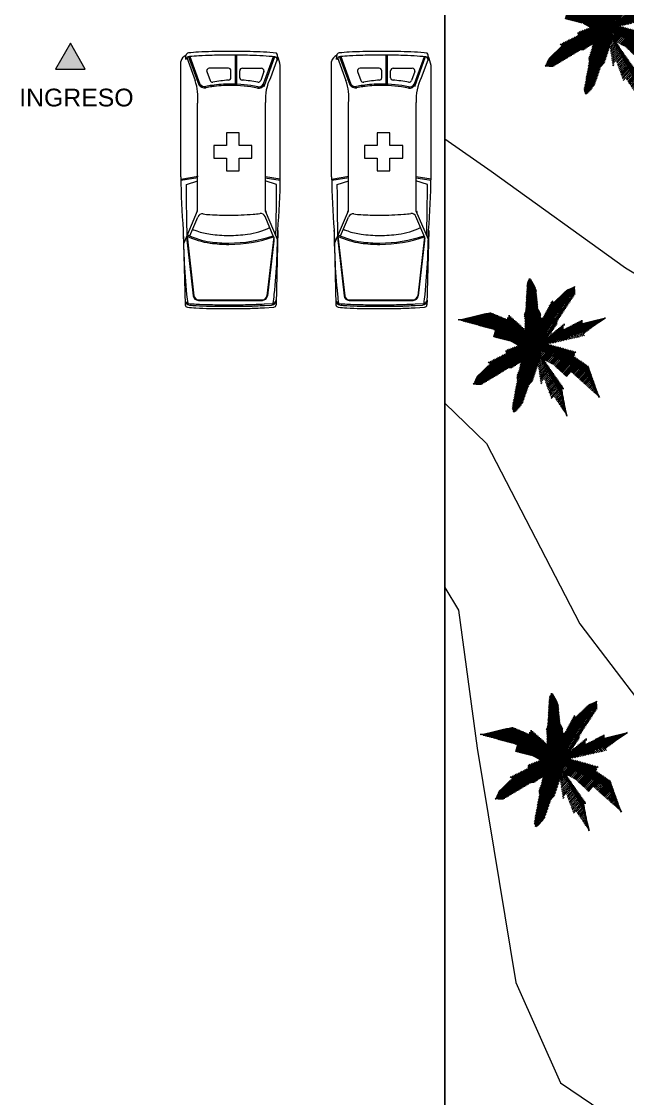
# Model space of a CAD drawing. Header units: millimetres. Extents: x 72 to 2370, y -203 to 794.
# Drawn here: x 1856.64 to 1868.57, y 251.48 to 272.68 of the extents above; entities that cross this region are included whole.
import ezdxf

# ---------------------------------------------------------------- set-up
doc = ezdxf.new("R2010")
doc.units = ezdxf.units.MM
for name, color, linetype, lineweight in [('01_Fina', 250, 'Continuous', 15), ('mobiliario', 252, 'Continuous', 9), ('Texto', 250, 'Continuous', 9)]:
    doc.layers.add(name, color=color, linetype=linetype, lineweight=lineweight)
doc.layers.add('BOSQUENUEVO', color=64, linetype='Continuous')
doc.styles.get("Standard").update_dxf_attribs({"font": 'arial.ttf'})

# ---------------------------------------------------------------- blocks, each defined once
blk = doc.blocks.new('*X73')
at = {"color": 0}
for p, q in [((6.804, 6.629), (7.242, 6.812)), ((6.816, 6.688), (7.263, 6.874)), ((6.827, 6.747), (7.284, 6.937)), ((6.839, 6.806), (7.285, 6.992)), ((6.851, 6.865), (7.185, 7.004)), ((6.863, 6.924), (7.084, 7.017)), ((6.875, 6.983), (6.984, 7.029)), ((6.731, 6.273), (7.116, 6.434)), ((6.743, 6.333), (7.137, 6.497)), ((6.756, 6.392), (7.158, 6.56)), ((6.768, 6.451), (7.179, 6.623)), ((6.78, 6.511), (7.2, 6.686)), ((6.792, 6.57), (7.221, 6.749)), ((6.614, 5.9), (6.991, 6.057)), ((6.619, 5.848), (6.97, 5.994)), ((6.635, 5.963), (7.012, 6.12)), ((6.657, 6.026), (7.032, 6.182)), ((6.68, 6.09), (7.053, 6.245)), ((6.702, 6.153), (7.074, 6.308)), ((6.718, 6.214), (7.095, 6.371)), ((6.584, 5.508), (6.844, 5.616)), ((6.594, 5.566), (6.865, 5.679)), ((6.605, 5.625), (6.886, 5.742)), ((6.616, 5.684), (6.907, 5.805)), ((6.625, 5.796), (6.949, 5.931)), ((6.627, 5.742), (6.928, 5.868)), ((6.519, 5.156), (6.718, 5.239)), ((6.529, 5.214), (6.739, 5.302)), ((6.54, 5.273), (6.76, 5.365)), ((6.551, 5.332), (6.781, 5.428)), ((6.562, 5.39), (6.802, 5.49)), ((6.573, 5.449), (6.823, 5.553)), ((6.443, 4.745), (6.571, 4.798)), ((6.454, 4.803), (6.592, 4.861)), ((6.464, 4.862), (6.613, 4.924)), ((6.475, 4.921), (6.634, 4.987)), ((6.486, 4.98), (6.655, 5.05)), ((6.497, 5.038), (6.676, 5.113)), ((6.508, 5.097), (6.697, 5.176)), ((6.446, 4.692), (6.551, 4.736)), ((6.466, 4.646), (6.53, 4.673)), ((6.485, 4.6), (6.509, 4.61))]:
    blk.add_line(p, q, dxfattribs=at)
blk = doc.blocks.new('*X74')
at = {"color": 0}
for p, q in [((7.48, 6.566), (7.252, 6.841)), ((7.499, 6.622), (7.27, 6.896)), ((7.518, 6.678), (7.289, 6.952)), ((7.536, 6.733), (7.376, 6.926)), ((7.332, 6.119), (7.103, 6.394)), ((7.35, 6.175), (7.122, 6.45)), ((7.369, 6.231), (7.14, 6.506)), ((7.388, 6.287), (7.159, 6.562)), ((7.406, 6.343), (7.177, 6.617)), ((7.425, 6.399), (7.196, 6.673)), ((7.443, 6.454), (7.215, 6.729)), ((7.462, 6.51), (7.233, 6.785)), ((7.202, 5.729), (6.973, 6.003)), ((7.22, 5.785), (6.991, 6.059)), ((7.239, 5.84), (7.01, 6.115)), ((7.257, 5.896), (7.029, 6.171)), ((7.276, 5.952), (7.047, 6.227)), ((7.295, 6.008), (7.066, 6.283)), ((7.313, 6.064), (7.084, 6.338)), ((7.01, 5.412), (6.843, 5.613)), ((7.029, 5.467), (6.861, 5.669)), ((7.048, 5.522), (6.88, 5.724)), ((7.071, 5.573), (6.899, 5.78)), ((7.104, 5.612), (6.917, 5.836)), ((7.137, 5.65), (6.936, 5.892)), ((7.17, 5.689), (6.954, 5.948)), ((6.877, 5.025), (6.713, 5.222)), ((6.896, 5.08), (6.731, 5.278)), ((6.915, 5.136), (6.75, 5.334)), ((6.934, 5.191), (6.768, 5.39)), ((6.953, 5.246), (6.787, 5.445)), ((6.972, 5.301), (6.806, 5.501)), ((6.991, 5.357), (6.824, 5.557)), ((6.684, 4.71), (6.582, 4.831)), ((6.718, 4.747), (6.601, 4.887)), ((6.748, 4.788), (6.62, 4.943)), ((6.779, 4.83), (6.638, 4.999)), ((6.81, 4.871), (6.657, 5.055)), ((6.838, 4.915), (6.675, 5.111)), ((6.857, 4.97), (6.694, 5.166)), ((6.535, 4.576), (6.508, 4.608)), ((6.58, 4.601), (6.527, 4.664)), ((6.614, 4.637), (6.545, 4.72)), ((6.649, 4.674), (6.564, 4.776))]:
    blk.add_line(p, q, dxfattribs=at)
blk = doc.blocks.new('*X77')
at = {"color": 0}
for p, q in [((7.037, 7.187), (7.198, 7.115)), ((7.103, 7.212), (7.124, 7.203)), ((6.204, 6.851), (6.616, 6.665)), ((6.215, 6.791), (6.556, 6.637)), ((6.25, 6.885), (6.675, 6.693)), ((6.316, 6.91), (6.734, 6.721)), ((6.381, 6.936), (6.793, 6.749)), ((6.447, 6.961), (6.852, 6.777)), ((6.512, 6.986), (6.912, 6.805)), ((6.578, 7.011), (6.971, 6.833)), ((6.644, 7.036), (7.03, 6.861)), ((6.709, 7.061), (7.089, 6.889)), ((6.775, 7.087), (7.149, 6.917)), ((6.84, 7.112), (7.208, 6.945)), ((6.906, 7.137), (7.267, 6.974)), ((6.972, 7.162), (7.271, 7.027)), ((5.56, 6.429), (5.921, 6.266)), ((5.618, 6.458), (5.968, 6.299)), ((5.676, 6.486), (6.015, 6.333)), ((5.734, 6.515), (6.062, 6.367)), ((5.792, 6.544), (6.109, 6.4)), ((5.85, 6.572), (6.156, 6.434)), ((5.908, 6.601), (6.203, 6.467)), ((5.966, 6.63), (6.26, 6.496)), ((6.023, 6.658), (6.319, 6.524)), ((6.081, 6.687), (6.379, 6.552)), ((6.139, 6.716), (6.438, 6.581)), ((6.197, 6.744), (6.497, 6.609)), ((5.255, 6.019), (5.45, 5.93)), ((5.293, 6.056), (5.497, 5.963)), ((5.332, 6.093), (5.544, 5.997)), ((5.37, 6.131), (5.591, 6.031)), ((5.409, 6.168), (5.638, 6.064)), ((5.447, 6.206), (5.686, 6.098)), ((5.486, 6.243), (5.733, 6.131)), ((5.524, 6.281), (5.78, 6.165)), ((5.563, 6.318), (5.827, 6.199)), ((5.601, 6.356), (5.874, 6.232)), ((5.013, 5.634), (5.027, 5.627)), ((5.032, 5.68), (5.074, 5.661)), ((5.052, 5.726), (5.121, 5.695)), ((5.072, 5.772), (5.168, 5.728)), ((5.092, 5.818), (5.215, 5.762)), ((5.112, 5.864), (5.262, 5.795)), ((5.139, 5.906), (5.309, 5.829)), ((5.178, 5.944), (5.356, 5.863)), ((5.216, 5.981), (5.403, 5.896))]:
    blk.add_line(p, q, dxfattribs=at)
blk = doc.blocks.new('*X78')
at = {"color": 0}
for p, q in [((6.906, 6.519), (6.897, 6.798)), ((6.955, 6.55), (6.947, 6.822)), ((7.004, 6.582), (6.996, 6.845)), ((7.053, 6.613), (7.045, 6.868)), ((7.102, 6.644), (7.095, 6.892)), ((7.151, 6.675), (7.144, 6.915)), ((7.2, 6.707), (7.193, 6.939)), ((7.249, 6.738), (7.243, 6.962)), ((7.298, 6.769), (7.292, 6.985)), ((7.348, 6.8), (7.343, 6.941)), ((7.397, 6.832), (7.395, 6.88)), ((6.118, 6.09), (6.109, 6.401)), ((6.168, 6.12), (6.158, 6.436)), ((6.217, 6.15), (6.207, 6.471)), ((6.266, 6.179), (6.256, 6.494)), ((6.315, 6.202), (6.306, 6.518)), ((6.365, 6.206), (6.355, 6.541)), ((6.415, 6.21), (6.404, 6.565)), ((6.464, 6.238), (6.454, 6.588)), ((6.513, 6.269), (6.503, 6.611)), ((6.562, 6.3), (6.552, 6.635)), ((6.611, 6.332), (6.601, 6.658)), ((6.66, 6.363), (6.651, 6.681)), ((6.71, 6.394), (6.7, 6.705)), ((6.759, 6.425), (6.749, 6.728)), ((6.808, 6.457), (6.799, 6.752)), ((6.857, 6.488), (6.848, 6.775)), ((5.578, 5.765), (5.57, 6.016)), ((5.627, 5.795), (5.619, 6.051)), ((5.676, 5.824), (5.668, 6.086)), ((5.725, 5.854), (5.717, 6.121)), ((5.775, 5.883), (5.766, 6.156)), ((5.824, 5.913), (5.815, 6.191)), ((5.873, 5.942), (5.864, 6.226)), ((5.922, 5.972), (5.913, 6.261)), ((5.971, 6.002), (5.962, 6.296)), ((6.02, 6.031), (6.011, 6.331)), ((6.069, 6.061), (6.06, 6.366)), ((5.033, 5.606), (5.032, 5.631)), ((5.083, 5.601), (5.081, 5.666)), ((5.133, 5.596), (5.13, 5.701)), ((5.183, 5.591), (5.179, 5.736)), ((5.233, 5.586), (5.228, 5.771)), ((5.283, 5.587), (5.277, 5.806)), ((5.332, 5.617), (5.326, 5.841)), ((5.382, 5.647), (5.375, 5.876)), ((5.431, 5.676), (5.424, 5.911)), ((5.48, 5.706), (5.473, 5.946)), ((5.529, 5.735), (5.522, 5.981))]:
    blk.add_line(p, q, dxfattribs=at)
blk = doc.blocks.new('*X80')
at = {"color": 0}
for p, q in [((7.306, 7.108), (7.432, 7.195)), ((7.309, 7.17), (7.369, 7.212)), ((7.304, 7.045), (7.495, 7.177)), ((7.307, 6.987), (7.558, 7.16)), ((7.359, 6.962), (7.62, 7.142)), ((7.41, 6.936), (7.683, 7.125)), ((7.461, 6.911), (7.746, 7.107)), ((7.513, 6.886), (7.808, 7.09)), ((7.564, 6.861), (7.871, 7.073)), ((7.615, 6.835), (7.934, 7.055)), ((7.667, 6.81), (7.997, 7.038)), ((7.718, 6.785), (8.059, 7.02)), ((7.769, 6.759), (8.122, 7.003)), ((7.821, 6.734), (8.185, 6.985)), ((7.872, 6.709), (8.247, 6.968)), ((7.924, 6.683), (8.31, 6.95)), ((7.975, 6.658), (8.373, 6.933)), ((8.026, 6.633), (8.436, 6.915)), ((8.078, 6.608), (8.498, 6.898)), ((8.129, 6.582), (8.561, 6.88)), ((8.18, 6.557), (8.624, 6.863)), ((8.232, 6.532), (8.686, 6.845)), ((8.283, 6.506), (8.749, 6.828)), ((8.334, 6.481), (8.812, 6.81)), ((8.386, 6.456), (8.769, 6.72)), ((8.437, 6.43), (8.747, 6.644)), ((8.489, 6.405), (8.791, 6.614)), ((8.54, 6.38), (8.835, 6.584)), ((8.591, 6.354), (8.879, 6.553)), ((8.643, 6.329), (8.924, 6.523)), ((8.694, 6.304), (8.968, 6.493)), ((8.745, 6.279), (9.012, 6.462)), ((8.797, 6.253), (9.056, 6.432)), ((8.848, 6.228), (9.1, 6.402)), ((8.899, 6.203), (9.144, 6.371)), ((8.951, 6.177), (9.188, 6.341)), ((9.002, 6.152), (9.232, 6.311)), ((9.054, 6.127), (9.276, 6.28)), ((9.105, 6.101), (9.296, 6.233)), ((9.156, 6.076), (9.313, 6.184)), ((9.188, 6.037), (9.33, 6.136)), ((9.212, 5.993), (9.348, 6.087)), ((9.236, 5.949), (9.365, 6.038)), ((9.26, 5.905), (9.382, 5.989)), ((9.284, 5.86), (9.399, 5.94)), ((9.308, 5.816), (9.416, 5.891)), ((9.332, 5.772), (9.434, 5.842)), ((9.356, 5.728), (9.451, 5.793)), ((9.38, 5.684), (9.468, 5.744)), ((9.404, 5.64), (9.485, 5.696)), ((9.428, 5.596), (9.502, 5.647)), ((9.452, 5.551), (9.519, 5.598)), ((9.476, 5.507), (9.537, 5.549)), ((9.5, 5.463), (9.554, 5.5)), ((9.524, 5.419), (9.571, 5.451)), ((9.549, 5.375), (9.588, 5.402)), ((9.573, 5.331), (9.605, 5.353)), ((9.597, 5.287), (9.623, 5.304)), ((9.621, 5.242), (9.64, 5.256)), ((9.645, 5.198), (9.657, 5.207)), ((9.669, 5.154), (9.674, 5.158))]:
    blk.add_line(p, q, dxfattribs=at)
blk = doc.blocks.new('*X79')
at = {"color": 0}
for p, q in [((7.234, 6.712), (7.423, 6.93)), ((7.259, 6.818), (7.377, 6.953)), ((7.273, 6.681), (7.47, 6.907)), ((7.285, 6.924), (7.33, 6.976)), ((7.32, 6.659), (7.516, 6.884)), ((7.366, 6.636), (7.562, 6.861)), ((7.412, 6.613), (7.609, 6.839)), ((7.459, 6.59), (7.655, 6.816)), ((7.505, 6.567), (7.702, 6.793)), ((7.551, 6.544), (7.748, 6.77)), ((7.598, 6.521), (7.794, 6.747)), ((7.644, 6.498), (7.841, 6.724)), ((7.69, 6.475), (7.887, 6.701)), ((7.737, 6.452), (7.934, 6.679)), ((7.783, 6.43), (7.98, 6.656)), ((7.829, 6.407), (8.026, 6.633)), ((7.876, 6.384), (8.073, 6.61)), ((7.922, 6.361), (8.119, 6.587)), ((7.969, 6.338), (8.165, 6.564)), ((8.005, 6.304), (8.212, 6.541)), ((8.041, 6.269), (8.258, 6.519)), ((8.078, 6.235), (8.305, 6.496)), ((8.114, 6.201), (8.351, 6.473)), ((8.151, 6.167), (8.397, 6.45)), ((8.187, 6.132), (8.444, 6.427)), ((8.224, 6.098), (8.49, 6.404)), ((8.26, 6.064), (8.537, 6.381)), ((8.297, 6.03), (8.583, 6.359)), ((8.333, 5.995), (8.629, 6.336)), ((8.37, 5.961), (8.676, 6.313)), ((8.406, 5.927), (8.722, 6.29)), ((8.443, 5.893), (8.769, 6.267)), ((8.648, 6.052), (8.815, 6.244)), ((8.686, 6.02), (8.861, 6.221)), ((8.723, 5.986), (8.908, 6.199)), ((8.76, 5.953), (8.954, 6.176)), ((8.797, 5.919), (9.001, 6.153)), ((8.835, 5.886), (9.047, 6.13)), ((8.872, 5.853), (9.093, 6.107)), ((8.909, 5.819), (9.14, 6.084)), ((8.946, 5.786), (9.179, 6.053)), ((8.983, 5.752), (9.204, 6.006)), ((9.021, 5.719), (9.23, 5.959)), ((9.058, 5.686), (9.255, 5.913)), ((9.095, 5.652), (9.281, 5.866)), ((9.132, 5.619), (9.306, 5.819)), ((9.169, 5.585), (9.332, 5.772)), ((9.207, 5.552), (9.358, 5.725)), ((9.244, 5.518), (9.383, 5.678)), ((9.281, 5.485), (9.409, 5.632)), ((9.318, 5.452), (9.434, 5.585)), ((9.355, 5.418), (9.46, 5.538)), ((9.393, 5.385), (9.485, 5.491)), ((9.43, 5.351), (9.511, 5.444)), ((9.467, 5.318), (9.536, 5.397)), ((9.504, 5.285), (9.562, 5.351)), ((9.542, 5.251), (9.587, 5.304)), ((9.579, 5.218), (9.613, 5.257)), ((9.616, 5.184), (9.638, 5.21)), ((9.653, 5.151), (9.664, 5.163))]:
    blk.add_line(p, q, dxfattribs=at)
blk = doc.blocks.new('*X76')
at = {"color": 0}
for p, q in [((7.324, 6.95), (7.329, 6.95)), ((7.352, 6.9), (7.364, 6.9)), ((7.379, 6.85), (7.398, 6.85)), ((7.407, 6.8), (7.433, 6.8)), ((7.435, 6.75), (7.467, 6.75)), ((7.463, 6.7), (7.502, 6.7)), ((7.491, 6.65), (7.536, 6.65)), ((7.519, 6.6), (7.571, 6.6)), ((7.546, 6.55), (7.605, 6.55)), ((7.574, 6.5), (7.64, 6.5)), ((7.602, 6.45), (7.675, 6.45)), ((7.63, 6.4), (7.709, 6.4)), ((7.658, 6.35), (7.744, 6.35)), ((7.686, 6.3), (7.778, 6.3)), ((7.714, 6.25), (7.813, 6.25)), ((7.741, 6.2), (7.847, 6.2)), ((7.769, 6.15), (7.882, 6.15)), ((7.797, 6.1), (7.917, 6.1)), ((7.825, 6.05), (7.951, 6.05)), ((7.853, 6), (7.986, 6)), ((7.881, 5.95), (8.02, 5.95)), ((7.909, 5.9), (8.055, 5.9)), ((7.936, 5.85), (8.089, 5.85)), ((7.964, 5.8), (8.124, 5.8)), ((7.992, 5.75), (8.158, 5.75)), ((8.02, 5.7), (8.193, 5.7)), ((8.048, 5.65), (8.228, 5.65)), ((8.076, 5.6), (8.262, 5.6)), ((8.103, 5.55), (8.297, 5.55)), ((8.131, 5.5), (8.331, 5.5)), ((8.159, 5.45), (8.366, 5.45)), ((8.187, 5.4), (8.301, 5.4)), ((8.215, 5.35), (8.31, 5.35)), ((8.243, 5.3), (8.319, 5.3)), ((8.271, 5.25), (8.329, 5.25)), ((8.288, 5.2), (8.338, 5.2)), ((8.3, 5.15), (8.347, 5.15)), ((8.313, 5.1), (8.356, 5.1)), ((8.325, 5.05), (8.366, 5.05)), ((8.338, 5), (8.375, 5)), ((8.35, 4.95), (8.384, 4.95)), ((8.363, 4.9), (8.393, 4.9)), ((8.375, 4.85), (8.402, 4.85)), ((8.388, 4.8), (8.412, 4.8)), ((8.4, 4.75), (8.421, 4.75)), ((8.413, 4.7), (8.43, 4.7)), ((8.425, 4.65), (8.439, 4.65)), ((8.438, 4.6), (8.449, 4.6)), ((8.45, 4.55), (8.458, 4.55)), ((8.463, 4.5), (8.467, 4.5)), ((8.475, 4.45), (8.476, 4.45))]:
    blk.add_line(p, q, dxfattribs=at)
blk = doc.blocks.new('*X75')
at = {"color": 0}
for p, q in [((7.306, 6.959), (7.314, 6.968)), ((7.316, 6.896), (7.34, 6.922)), ((7.326, 6.832), (7.365, 6.876)), ((7.335, 6.769), (7.391, 6.83)), ((7.345, 6.705), (7.416, 6.783)), ((7.355, 6.642), (7.442, 6.737)), ((7.364, 6.578), (7.468, 6.691)), ((7.374, 6.515), (7.493, 6.645)), ((7.384, 6.451), (7.519, 6.599)), ((7.393, 6.388), (7.545, 6.553)), ((7.403, 6.324), (7.57, 6.507)), ((7.413, 6.261), (7.596, 6.461)), ((7.423, 6.197), (7.622, 6.415)), ((7.432, 6.134), (7.647, 6.369)), ((7.442, 6.07), (7.673, 6.323)), ((7.452, 6.006), (7.699, 6.277)), ((7.461, 5.943), (7.724, 6.231)), ((7.471, 5.879), (7.75, 6.185)), ((7.481, 5.816), (7.776, 6.139)), ((7.49, 5.752), (7.801, 6.093)), ((7.5, 5.689), (7.827, 6.047)), ((7.645, 5.773), (7.853, 6.001)), ((7.51, 5.625), (7.557, 5.677)), ((7.664, 5.72), (7.878, 5.955)), ((7.684, 5.668), (7.904, 5.908)), ((7.703, 5.615), (7.929, 5.862)), ((7.723, 5.562), (7.955, 5.816)), ((7.742, 5.509), (7.981, 5.77)), ((7.761, 5.456), (8.006, 5.724)), ((7.781, 5.403), (8.032, 5.678)), ((7.8, 5.35), (8.058, 5.632)), ((7.82, 5.297), (8.083, 5.586)), ((7.839, 5.245), (8.109, 5.54)), ((7.859, 5.192), (8.135, 5.494)), ((7.878, 5.139), (8.16, 5.448)), ((7.897, 5.086), (8.186, 5.402)), ((8.008, 5.132), (8.212, 5.356)), ((8.036, 5.09), (8.237, 5.31)), ((8.065, 5.047), (8.263, 5.264)), ((8.094, 5.004), (8.284, 5.213)), ((8.122, 4.962), (8.299, 5.155)), ((8.151, 4.919), (8.313, 5.097)), ((8.18, 4.876), (8.328, 5.038)), ((8.209, 4.834), (8.343, 4.98)), ((8.237, 4.791), (8.357, 4.922)), ((8.266, 4.748), (8.372, 4.864)), ((8.295, 4.705), (8.386, 4.806)), ((8.323, 4.663), (8.401, 4.747)), ((8.352, 4.62), (8.415, 4.689)), ((8.381, 4.577), (8.43, 4.631)), ((8.41, 4.535), (8.444, 4.573)), ((8.438, 4.492), (8.459, 4.515)), ((8.467, 4.449), (8.473, 4.456))]:
    blk.add_line(p, q, dxfattribs=at)
blk = doc.blocks.new('ARB16')
for points in [[(0.025, -0.003), (-0.153, 2.167)], [(0.025, -0.003), (0.504, 0.913), (1.281, 1.916)], [(0.025, -0.003), (-1.497, 0.92), (-2.419, 0.857)], [(0.025, -0.003), (1.656, 0.535), (2.249, 0.926)], [(0.025, -0.003), (-0.908, -0.446), (-1.941, -1.184)], [(0.025, -0.003), (-0.663, -2.069)], [(0.025, -0.003), (1.623, -0.79), (2.065, -1.602)], [(0.025, -0.003), (0.861, -1.504), (1.033, -2.192)]]:
    blk.add_lwpolyline(points)
at = {"xscale": -0.8550237249794747, "yscale": 0.8550237249794747, "zscale": 0.8550237249794747}
for name, p, rotation in [('*X73', (-4.622, 7.283), 166.2803685724027), ('*X74', (-4.622, 7.283), 166.2803685724027), ('*X80', (-1.655, -8.481), 302.5390603787091), ('*X77', (6.238, 6.005), 87.7934113527195), ('*X78', (6.238, 6.005), 87.7934113527195), ('*X79', (-1.655, -8.481), 302.5390603787091), ('*X75', (-0.524, 8.622), 137.3938790022308), ('*X76', (-0.524, 8.622), 137.3938790022308)]:
    blk.add_blockref(name, p, dxfattribs=dict(at, rotation=rotation))
at = {"xscale": 0.8550237249794747, "yscale": 0.8550237249794747, "zscale": 0.8550237249794747}
for name in ['*X77', '*X73', '*X80', '*X78', '*X74', '*X79', '*X75', '*X76']:
    blk.add_blockref(name, (-6.217, -5.98), dxfattribs=at)

msp = doc.modelspace()

# ---------------------------------------------------------------- hatches: boundary and pattern name
at = {"layer": 'Texto'}
h = msp.add_hatch(color=256, dxfattribs=at)
h.dxf.hatch_style = 1
h.paths.add_polyline_path([(1857.895, 271.74), (1857.603, 272.248), (1857.31, 271.74)])

# ---------------------------------------------------------------- linework, layer by layer
msp.add_line((1864.974, 272.93), (1864.974, 216.483))
at = {"layer": '01_Fina', "color": 252, "linetype": 'Continuous', "lineweight": 9, "true_color": 0x939598}
for points in [[(1864.974, 270.365), (1865.886, 269.73), (1868.536, 267.83), (1870.676, 266.55), (1872.786, 265.29), (1875.056, 263.05), (1877.856, 259.63), (1879.206, 257.65), (1880.146, 255.05), (1880.466, 252.51), (1880.766, 250.31), (1881.476, 248.1), (1882.826, 246.18), (1883.656, 245.06), (1884.286, 243.49), (1884.206, 241.14), (1884.626, 238.63), (1886.066, 236.74), (1887.816, 234.54), (1889.656, 232.07), (1892.236, 229.95)], [(1864.974, 265.163), (1865.796, 264.37), (1867.636, 260.82), (1868.856, 259.22), (1870.966, 257.73), (1873.216, 255.99), (1875.506, 253.57), (1877.276, 251.02), (1878.126, 248.85), (1879.056, 246.21), (1879.486, 244.19), (1880.266, 240.41), (1881.886, 237.36), (1884.206, 235.25), (1886.886, 232.18), (1889.256, 230.25)], [(1864.974, 261.536), (1865.246, 261.09), (1865.616, 258.37), (1866.376, 253.76), (1867.256, 251.78), (1868.676, 250.82), (1873.036, 248.91), (1874.136, 248.18), (1876.396, 245.75), (1877.166, 242.61), (1877.646, 239.78), (1878.716, 236.95), (1881.426, 234.69), (1884.186, 232.17), (1886.906, 230.17)]]:
    msp.add_lwpolyline(points, dxfattribs=at)
at = {"layer": 'mobiliario'}
for p, q in [((1859.876, 271.929), (1859.879, 272.01)), ((1859.894, 271.968), (1860.059, 271.514)), ((1859.932, 271.985), (1860.134, 271.429)), ((1859.957, 271.986), (1860.153, 271.446)), ((1861.597, 271.984), (1861.381, 271.389)), ((1861.622, 271.98), (1861.409, 271.394)), ((1861.676, 271.937), (1861.535, 271.549)), ((1861.683, 271.923), (1861.68, 272.013)), ((1862.845, 271.929), (1862.848, 272.01)), ((1862.864, 271.968), (1863.029, 271.514)), ((1862.901, 271.985), (1863.103, 271.429)), ((1862.926, 271.986), (1863.123, 271.446)), ((1864.566, 271.984), (1864.35, 271.389)), ((1864.592, 271.98), (1864.379, 271.394)), ((1864.645, 271.937), (1864.504, 271.549)), ((1864.653, 271.923), (1864.649, 272.013)), ((1860.289, 271.69), (1860.353, 271.515)), ((1860.714, 271.757), (1860.336, 271.757)), ((1860.764, 271.571), (1860.764, 271.707)), ((1860.939, 271.571), (1860.939, 271.707)), ((1860.989, 271.757), (1861.366, 271.757)), ((1861.413, 271.69), (1861.35, 271.515)), ((1863.259, 271.69), (1863.322, 271.515)), ((1863.683, 271.757), (1863.306, 271.757)), ((1863.733, 271.571), (1863.733, 271.707)), ((1863.909, 271.571), (1863.909, 271.707)), ((1863.959, 271.757), (1864.336, 271.757)), ((1864.383, 271.69), (1864.32, 271.515)), ((1859.837, 268.304), (1860.109, 268.951)), ((1861.611, 268.424), (1861.436, 268.839)), ((1861.683, 268.383), (1861.446, 268.946)), ((1862.806, 268.304), (1863.079, 268.951)), ((1864.581, 268.424), (1864.406, 268.839)), ((1864.652, 268.383), (1864.415, 268.946)), ((1859.955, 268.456), (1860.112, 268.828)), ((1862.924, 268.456), (1863.081, 268.828)), ((1859.827, 268.572), (1859.864, 267.097)), ((1859.89, 268.431), (1860.023, 267.277)), ((1859.9, 268.453), (1860.036, 267.278)), ((1861.606, 268.437), (1861.472, 267.278)), ((1861.69, 268.56), (1861.654, 267.11)), ((1862.796, 268.572), (1862.833, 267.097)), ((1862.86, 268.431), (1862.993, 267.277)), ((1862.87, 268.453), (1863.005, 267.278)), ((1864.575, 268.437), (1864.442, 267.278)), ((1864.659, 268.56), (1864.623, 267.11)), ((1861.61, 268.362), (1861.485, 267.277)), ((1864.579, 268.362), (1864.454, 267.277)), ((1859.86, 267.191), (1859.864, 267.1)), ((1860.123, 267.201), (1861.385, 267.201)), ((1860.123, 267.188), (1861.385, 267.188)), ((1861.657, 267.191), (1861.653, 267.1)), ((1862.83, 267.191), (1862.833, 267.1)), ((1863.092, 267.201), (1864.355, 267.201)), ((1863.092, 267.188), (1864.355, 267.188)), ((1864.626, 267.191), (1864.623, 267.1))]:
    msp.add_line(p, q, dxfattribs=at)
for points in [[(1859.777, 269.617), (1859.777, 271.892)], [(1860.853, 271.444), (1860.853, 272.008)], [(1860.878, 271.443), (1860.878, 272.008)], [(1861.736, 269.614), (1861.736, 271.812)], [(1862.747, 269.617), (1862.747, 271.892)], [(1863.822, 271.444), (1863.822, 272.008)], [(1863.847, 271.443), (1863.847, 272.008)], [(1864.705, 269.614), (1864.705, 271.812)], [(1860.109, 268.951), (1860.109, 271.072)], [(1861.446, 268.946), (1861.446, 271.082)], [(1863.079, 268.951), (1863.079, 271.072)], [(1864.415, 268.946), (1864.415, 271.082)], [(1861.176, 269.988), (1861.176, 270.238), (1860.926, 270.238), (1860.926, 270.488), (1860.676, 270.488), (1860.676, 270.238), (1860.426, 270.238), (1860.426, 269.988), (1860.676, 269.988), (1860.676, 269.738), (1860.926, 269.738), (1860.926, 269.988), (1861.176, 269.988)], [(1864.146, 269.988), (1864.146, 270.238), (1863.896, 270.238), (1863.896, 270.488), (1863.646, 270.488), (1863.646, 270.238), (1863.396, 270.238), (1863.396, 269.988), (1863.646, 269.988), (1863.646, 269.738), (1863.896, 269.738), (1863.896, 269.988), (1864.146, 269.988)], [(1860.116, 269.626), (1859.778, 269.57)], [(1860.114, 269.601), (1859.778, 269.545)], [(1859.889, 269.47), (1860.114, 269.538)], [(1861.439, 269.601), (1861.735, 269.551)], [(1861.663, 269.47), (1861.439, 269.538)], [(1861.443, 269.625), (1861.735, 269.577)], [(1863.085, 269.626), (1862.747, 269.57)], [(1863.083, 269.601), (1862.748, 269.545)], [(1862.859, 269.47), (1863.083, 269.538)], [(1864.408, 269.601), (1864.704, 269.551)], [(1864.633, 269.47), (1864.408, 269.538)], [(1864.412, 269.625), (1864.705, 269.577)], [(1861.422, 267.118), (1861.589, 267.126)], [(1861.422, 267.088), (1861.566, 267.093)], [(1861.422, 267.042), (1861.609, 267.052)], [(1864.392, 267.118), (1864.559, 267.126)], [(1864.392, 267.088), (1864.535, 267.093)], [(1864.392, 267.042), (1864.578, 267.052)]]:
    msp.add_lwpolyline(points, dxfattribs=at)
for points in [[(1859.903, 268.462, -0.004084), (1859.893, 268.934, -0.002318), (1859.889, 269.47, -0.003046)], [(1861.65, 268.462, 0.004084), (1861.659, 268.934, 0.002318), (1861.663, 269.47, 0.003046)], [(1862.872, 268.462, -0.004084), (1862.863, 268.934, -0.002318), (1862.859, 269.47, -0.003046)], [(1864.619, 268.462, 0.004084), (1864.629, 268.934, 0.002318), (1864.633, 269.47, 0.003046)], [(1859.921, 267.127, -0.009347), (1859.899, 267.301, -0.015145), (1859.848, 268.006, -0.006122), (1859.83, 268.572, -0.001082)], [(1861.596, 267.127, 0.009344), (1861.618, 267.301, 0.015145), (1861.67, 268.006, 0.006), (1861.687, 268.56, 0.001082)], [(1862.89, 267.127, -0.009347), (1862.869, 267.301, -0.015145), (1862.817, 268.006, -0.006122), (1862.8, 268.572, -0.001082)], [(1864.566, 267.127, 0.009344), (1864.587, 267.301, 0.015145), (1864.639, 268.006, 0.006), (1864.656, 268.56, 0.001082)]]:
    msp.add_lwpolyline(points, format="xyb", dxfattribs=at)
for centre, radius, start, end in [((1859.929, 272.008), 0.05, 92.8222, 177.9517), ((1860.311, 268.73), 3.35, 93.1798, 96.5963), ((1860.58, 263.889), 8.198, 91.3183, 93.1798), ((1860.766, 255.816), 16.274, 90, 91.3183), ((1860.766, 255.816), 16.274, 88.6817, 90), ((1860.951, 263.889), 8.198, 86.8202, 88.6817), ((1861.22, 268.73), 3.35, 82.4481, 86.8202), ((1861.63, 272.011), 0.05, 2.0483, 54.6848), ((1862.898, 272.008), 0.05, 92.8222, 177.9517), ((1863.28, 268.73), 3.35, 93.1798, 96.5963), ((1863.549, 263.889), 8.198, 91.3183, 93.1798), ((1863.735, 255.816), 16.274, 90, 91.3183), ((1863.735, 255.816), 16.274, 88.6817, 90), ((1863.921, 263.889), 8.198, 86.8202, 88.6817), ((1864.19, 268.73), 3.35, 82.4481, 86.8202), ((1864.599, 272.011), 0.05, 2.0483, 54.6848), ((1859.941, 271.855), 0.168, 112.9847, 167.0656), ((1859.948, 271.91), 0.075, 87.8659, 165.4038), ((1860.311, 268.73), 3.275, 93.1798, 96.3064), ((1860.58, 263.889), 8.123, 91.3183, 93.1798), ((1860.766, 255.816), 16.199, 90, 91.3183), ((1860.766, 255.816), 16.199, 88.6817, 90), ((1860.951, 263.889), 8.123, 86.8202, 88.6817), ((1861.22, 268.73), 3.275, 82.7947, 86.8202), ((1861.608, 271.908), 0.075, 1.4321, 73.8923), ((1860.921, 271.664), 0.828, 10.1114, 23.5305), ((1862.911, 271.855), 0.168, 112.9847, 167.0656), ((1862.918, 271.91), 0.075, 87.8659, 165.4038), ((1863.28, 268.73), 3.275, 93.1798, 96.3064), ((1863.549, 263.889), 8.123, 91.3183, 93.1798), ((1863.735, 255.816), 16.199, 90, 91.3183), ((1863.735, 255.816), 16.199, 88.6817, 90), ((1863.921, 263.889), 8.123, 86.8202, 88.6817), ((1864.19, 268.73), 3.275, 82.7947, 86.8202), ((1864.578, 271.908), 0.075, 1.4321, 73.8923), ((1863.89, 271.664), 0.828, 10.1114, 23.5305), ((1860.336, 271.707), 0.05, 90, 199.9831), ((1860.714, 271.707), 0.05, 0, 90), ((1860.989, 271.707), 0.05, 90, 180), ((1861.366, 271.707), 0.05, 340.0169, 90), ((1863.306, 271.707), 0.05, 90, 199.9831), ((1863.683, 271.707), 0.05, 0, 90), ((1863.959, 271.707), 0.05, 90, 180), ((1864.336, 271.707), 0.05, 340.0169, 90), ((1859.075, 271.179), 1.04, 354.0995, 18.8387), ((1860.251, 271.52), 0.148, 217.0228, 278.1548), ((1860.251, 271.52), 0.123, 217.0228, 278.1548), ((1860.59, 269.941), 1.492, 97.8612, 102.4589), ((1860.59, 269.941), 1.467, 97.8612, 102.4589), ((1860.4, 271.532), 0.05, 199.9831, 280.3684), ((1860.755, 268.749), 2.696, 90, 97.8612), ((1860.755, 268.749), 2.671, 90, 97.8612), ((1860.894, 268.832), 2.696, 93.7642, 100.3684), ((1860.714, 271.571), 0.05, 273.7642, 0), ((1860.755, 268.749), 2.696, 78.4947, 90), ((1860.755, 268.749), 2.671, 78.4947, 90), ((1860.989, 271.571), 0.05, 180, 266.2358), ((1860.809, 268.832), 2.696, 79.6316, 86.2358), ((1861.31, 271.487), 0.123, 259.697, 335.1021), ((1861.31, 271.487), 0.0983, 259.697, 335.1021), ((1861.303, 271.532), 0.05, 259.6316, 340.0169), ((1862.354, 271.155), 0.911, 152.9434, 184.5389), ((1862.045, 271.179), 1.04, 354.0995, 18.8387), ((1863.221, 271.52), 0.148, 217.0228, 278.1548), ((1863.221, 271.52), 0.123, 217.0228, 278.1548), ((1863.56, 269.941), 1.492, 97.8612, 102.4589), ((1863.56, 269.941), 1.467, 97.8612, 102.4589), ((1863.369, 271.532), 0.05, 199.9831, 280.3684), ((1863.725, 268.749), 2.696, 90, 97.8612), ((1863.725, 268.749), 2.671, 90, 97.8612), ((1863.863, 268.832), 2.696, 93.7642, 100.3684), ((1863.683, 271.571), 0.05, 273.7642, 0), ((1863.725, 268.749), 2.696, 78.4947, 90), ((1863.725, 268.749), 2.671, 78.4947, 90), ((1863.959, 271.571), 0.05, 180, 266.2358), ((1863.778, 268.832), 2.696, 79.6316, 86.2358), ((1864.28, 271.487), 0.123, 259.697, 335.1021), ((1864.28, 271.487), 0.0983, 259.697, 335.1021), ((1864.273, 271.532), 0.05, 259.6316, 340.0169), ((1865.323, 271.155), 0.911, 152.9434, 184.5389), ((1873.663, 269.759), 13.887, 180.5823, 184.8979), ((1847.85, 269.759), 13.887, 355.0524, 359.4177), ((1876.633, 269.759), 13.887, 180.5823, 184.8979), ((1850.819, 269.759), 13.887, 355.0524, 359.4177), ((1860.002, 268.954), 0.1, 337.1663, 358.8065), ((1860.204, 268.79), 0.1, 83.2673, 157.1663), ((1860.544, 271.673), 2.804, 263.2673, 266.0749), ((1860.726, 274.327), 5.464, 266.0749, 270), ((1860.726, 274.327), 5.464, 270, 274.9988), ((1861.008, 271.682), 2.804, 273.9251, 276.7327), ((1861.352, 268.808), 0.0905, 20.3339, 99.479), ((1861.551, 268.954), 0.1, 181.1935, 202.8337), ((1862.971, 268.954), 0.1, 337.1663, 358.8065), ((1863.173, 268.79), 0.1, 83.2673, 157.1663), ((1863.514, 271.673), 2.804, 263.2673, 266.0749), ((1863.696, 274.327), 5.464, 266.0749, 270), ((1863.696, 274.327), 5.464, 270, 274.9988), ((1863.978, 271.682), 2.804, 273.9251, 276.7327), ((1864.321, 268.808), 0.0905, 20.3339, 99.479), ((1864.52, 268.954), 0.1, 181.1935, 202.8337), ((1860.562, 269.818), 1.517, 244.1205, 262.1388), ((1860.562, 269.818), 1.492, 244.0009, 262.1388), ((1860.316, 269.217), 0.7, 244.0476, 251.458), ((1860.563, 269.952), 1.475, 251.458, 262.0904), ((1860.726, 271.127), 2.662, 262.0904, 270), ((1860.726, 271.127), 2.662, 270, 277.9096), ((1860.726, 271.011), 2.696, 270, 288.8294), ((1860.726, 271.011), 2.721, 270, 288.8663), ((1860.89, 269.952), 1.475, 277.9096, 295.6393), ((1861.544, 268.395), 0.0732, 333.3075, 24.8219), ((1863.531, 269.818), 1.517, 244.1205, 262.1388), ((1863.531, 269.818), 1.492, 244.0009, 262.1388), ((1863.286, 269.217), 0.7, 244.0476, 251.458), ((1863.532, 269.952), 1.475, 251.458, 262.0904), ((1863.696, 271.127), 2.662, 262.0904, 270), ((1863.696, 271.127), 2.662, 270, 277.9096), ((1863.696, 271.011), 2.696, 270, 288.8294), ((1863.696, 271.011), 2.721, 270, 288.8663), ((1863.859, 269.952), 1.475, 277.9096, 295.6393), ((1864.514, 268.395), 0.0732, 333.3075, 24.8219), ((1860.726, 271.011), 2.721, 262.1388, 270), ((1860.726, 271.011), 2.696, 262.1388, 270), ((1863.696, 271.011), 2.721, 262.1388, 270), ((1863.696, 271.011), 2.696, 262.1388, 270), ((1859.935, 267.201), 0.075, 181.4321, 264.1772), ((1859.96, 267.193), 0.1, 181.4321, 264.6389), ((1860.123, 267.288), 0.1, 186.5819, 270), ((1860.123, 267.288), 0.0875, 186.5819, 270), ((1861.385, 267.288), 0.0875, 270, 353.4181), ((1861.385, 267.288), 0.1, 270, 353.4181), ((1861.557, 267.193), 0.1, 275.3611, 358.5679), ((1861.582, 267.201), 0.075, 275.8228, 358.5679), ((1862.905, 267.201), 0.075, 181.4321, 264.1772), ((1862.93, 267.193), 0.1, 181.4321, 264.6389), ((1863.092, 267.288), 0.1, 186.5819, 270), ((1863.092, 267.288), 0.0875, 186.5819, 270), ((1864.355, 267.288), 0.0875, 270, 353.4181), ((1864.355, 267.288), 0.1, 270, 353.4181), ((1864.526, 267.193), 0.1, 275.3611, 358.5679), ((1864.551, 267.201), 0.075, 275.8228, 358.5679), ((1859.914, 267.102), 0.05, 182.0483, 263.9775), ((1860.26, 270.384), 3.35, 263.9775, 266.8202), ((1860.26, 270.384), 3.275, 264.1772, 266.8202), ((1860.26, 270.384), 3.305, 264.6389, 266.8202), ((1860.54, 275.224), 8.198, 266.7428, 268.6817), ((1860.54, 275.224), 8.153, 266.7362, 268.6817), ((1860.54, 275.224), 8.123, 266.737, 268.6817), ((1860.726, 283.299), 16.274, 268.6817, 270), ((1860.726, 283.299), 16.229, 268.6817, 270), ((1860.726, 283.299), 16.199, 268.6817, 270), ((1860.726, 283.299), 16.199, 270, 271.3183), ((1860.726, 283.299), 16.229, 270, 271.3183), ((1860.726, 283.299), 16.274, 270, 271.3183), ((1860.912, 275.225), 8.123, 271.3183, 273.6008), ((1860.912, 275.225), 8.153, 271.3183, 273.5876), ((1860.912, 275.225), 8.198, 271.3183, 273.5679), ((1861.603, 267.102), 0.05, 276.0225, 357.9517), ((1862.883, 267.102), 0.05, 182.0483, 263.9775), ((1863.229, 270.384), 3.35, 263.9775, 266.8202), ((1863.229, 270.384), 3.275, 264.1772, 266.8202), ((1863.229, 270.384), 3.305, 264.6389, 266.8202), ((1863.51, 275.224), 8.198, 266.7428, 268.6817), ((1863.51, 275.224), 8.153, 266.7362, 268.6817), ((1863.51, 275.224), 8.123, 266.737, 268.6817), ((1863.696, 283.299), 16.274, 268.6817, 270), ((1863.696, 283.299), 16.229, 268.6817, 270), ((1863.696, 283.299), 16.199, 268.6817, 270), ((1863.696, 283.299), 16.199, 270, 271.3183), ((1863.696, 283.299), 16.229, 270, 271.3183), ((1863.696, 283.299), 16.274, 270, 271.3183), ((1863.882, 275.225), 8.123, 271.3183, 273.6008), ((1863.882, 275.225), 8.153, 271.3183, 273.5876), ((1863.882, 275.225), 8.198, 271.3183, 273.5679), ((1864.573, 267.102), 0.05, 276.0225, 357.9517)]:
    msp.add_arc(centre, radius, start, end, dxfattribs=at)
at = {"layer": 'Texto'}
msp.add_lwpolyline([(1857.603, 272.248), (1857.31, 271.74), (1857.895, 271.74)], close=True, dxfattribs=at)

# ---------------------------------------------------------------- block references
at = {"layer": 'BOSQUENUEVO', "xscale": 0.6211720672489845, "yscale": 0.6211720672489845, "zscale": 0.6211720672489845}
for p in [(1868.155, 272.531), (1866.74, 266.27), (1867.174, 258.106)]:
    msp.add_blockref('ARB16', p, dxfattribs=at)

# ---------------------------------------------------------------- texts
at = {"layer": 'Texto', "insert": (1856.596, 271.355), "char_height": 0.3495, "attachment_point": 1}
msp.add_mtext_dynamic_manual_height_columns('INGRESO', width=0.29123, gutter_width=8.738, heights=[0], dxfattribs=at)

doc.saveas('drawing.dxf')
